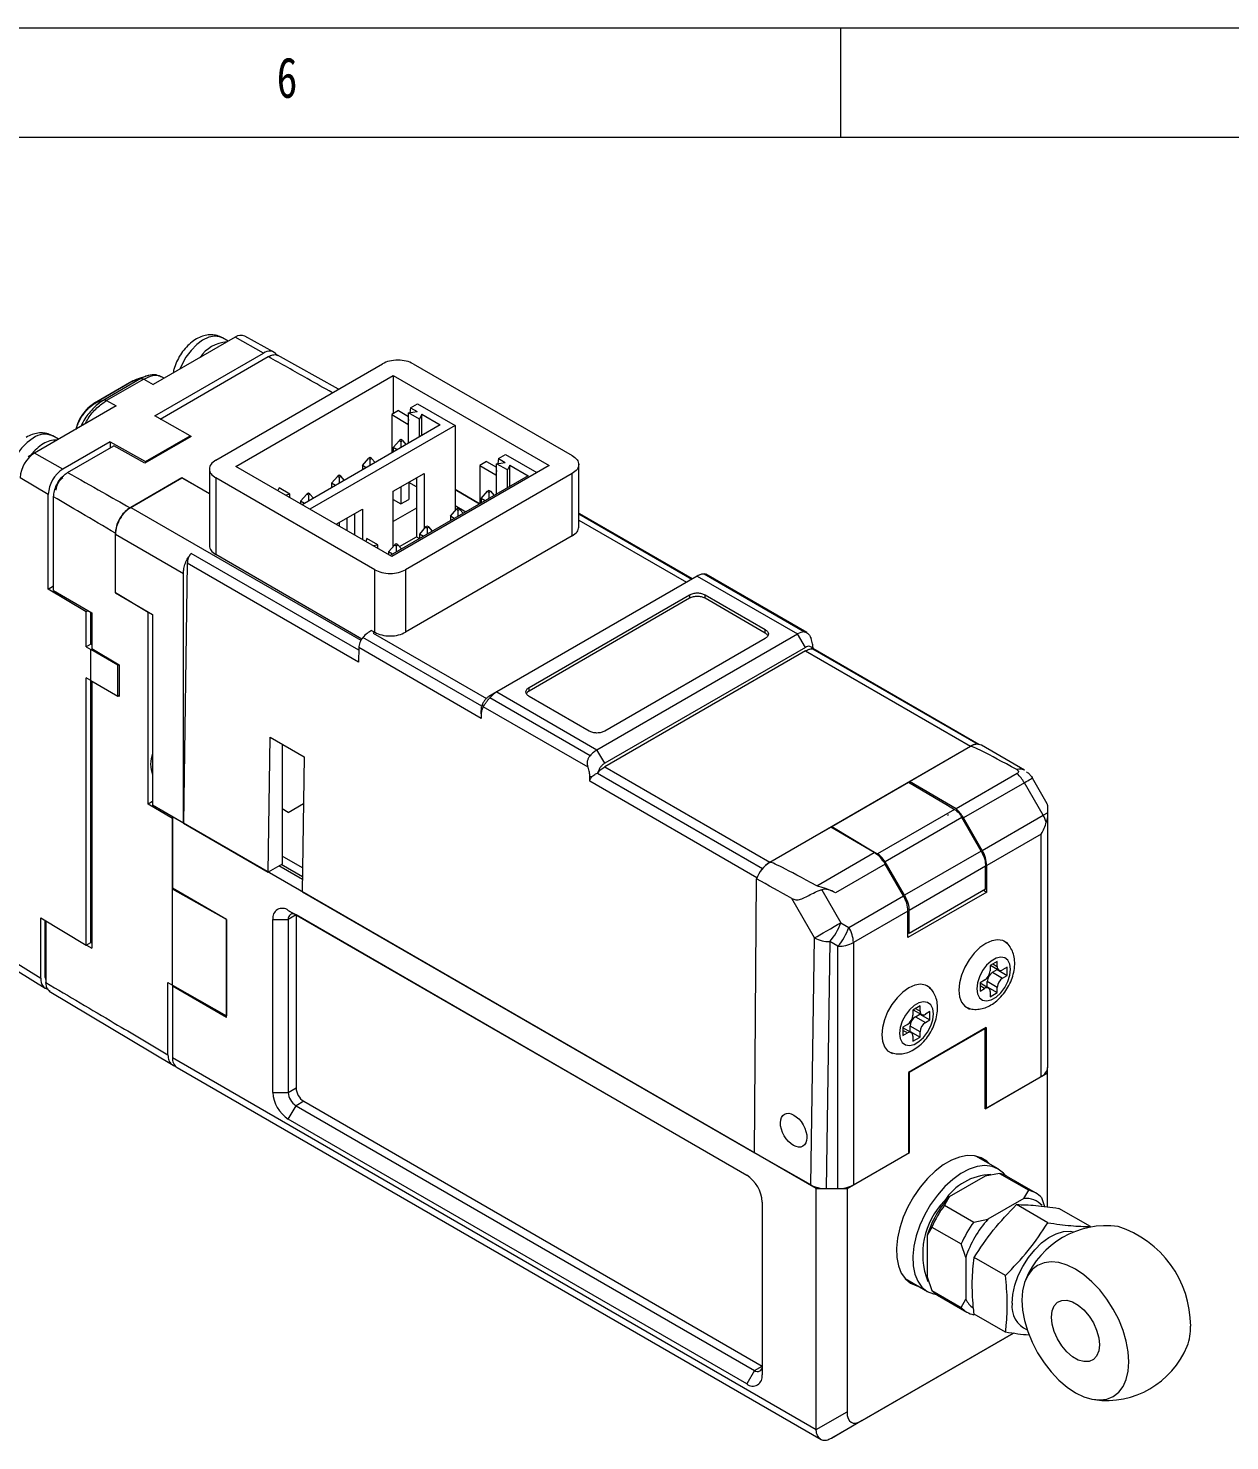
# Paper-space layout '시트2-ENG' of a CAD drawing. Header units: millimetres. Extents: x 5 to 415, y 5 to 292.
# Drawn here: x 272.8 to 327.8, y 227.3 to 292 of the extents above; entities that cross this region are included whole.
import ezdxf

# ---------------------------------------------------------------- set-up
doc = ezdxf.new("R2010")
doc.units = ezdxf.units.MM
doc.styles.add('SLDTEXTSTYLE3', font='TXT', dxfattribs={"width": 0.75})

psp = doc.layouts.new('시트2-ENG')

# ---------------------------------------------------------------- linework, layer by layer
at = {"color": 7, "linetype": 'Continuous', "lineweight": 18}
for p, q in [((415, 292), (5, 292)), ((310, 292), (310, 287)), ((410.25, 287), (10, 287)), ((282.257, 277.854), (278.513, 275.693)), ((281.943, 277.673), (281.683, 277.823)), ((283.565, 277.125), (282.257, 277.854)), ((284.035, 277.176), (282.711, 277.903)), ((278.58, 274.248), (283.565, 277.125)), ((278.83, 274.109), (283.778, 276.965)), ((286.992, 275.47), (284.196, 277.028)), ((281.373, 272.227), (289.01, 276.635)), ((290.424, 276.635), (297.708, 272.431)), ((277.53, 275.823), (275.821, 274.836)), ((277.596, 275.851), (275.893, 274.868)), ((277.947, 275.96), (276.244, 274.976)), ((278.073, 275.938), (276.369, 274.954)), ((277.726, 275.914), (277.522, 275.818)), ((277.947, 275.96), (277.596, 275.851)), ((278.159, 276.06), (277.815, 275.946)), ((278.073, 275.938), (278.513, 275.693)), ((278.295, 276.105), (278.199, 276.073)), ((279.007, 275.978), (278.883, 276.047)), ((282.293, 271.941), (289.505, 276.104)), ((289.505, 276.104), (296.647, 271.982)), ((289.505, 276.104), (289.505, 274.349)), ((275.893, 274.868), (276.244, 274.976)), ((276.369, 274.954), (276.809, 274.709)), ((276.809, 274.709), (273.065, 272.548)), ((280.207, 273.341), (278.58, 274.248)), ((289.753, 274.492), (289.434, 274.308)), ((289.434, 274.308), (290.177, 273.88)), ((289.434, 274.308), (289.434, 272.553)), ((289.753, 274.492), (290.211, 274.227)), ((290.211, 274.391), (290.601, 274.451)), ((290.709, 274.103), (290.211, 274.391)), ((290.211, 273.001), (290.211, 274.391)), ((290.302, 274.624), (290.264, 274.399)), ((290.302, 274.624), (290.62, 274.808)), ((290.302, 274.624), (290.601, 274.451)), ((290.62, 274.808), (292.334, 273.818)), ((290.813, 274.329), (290.709, 274.103)), ((290.813, 274.329), (291.662, 273.839)), ((290.813, 273.349), (290.813, 274.329)), ((274.997, 273.743), (274.964, 273.644)), ((274.988, 273.658), (275.001, 273.698)), ((291.662, 273.839), (285.333, 270.185)), ((292.334, 273.818), (285.687, 269.981)), ((290.211, 274.082), (290.177, 273.88)), ((290.709, 273.289), (290.709, 274.103)), ((292.334, 273.818), (292.334, 269.9)), ((274.165, 273.183), (273.904, 273.333)), ((276.53, 273.064), (274.373, 271.819)), ((276.53, 273.064), (278.156, 272.158)), ((276.53, 273.064), (276.53, 272.781)), ((280.242, 273.311), (278.121, 272.086)), ((278.156, 272.158), (280.207, 273.341)), ((280.207, 273.341), (280.207, 273.291)), ((280.207, 273.331), (280.242, 273.311)), ((289.505, 272.798), (289.788, 273.124)), ((289.859, 273.165), (289.788, 273.124)), ((289.788, 273.124), (289.859, 273.084)), ((289.929, 273.124), (289.859, 273.165)), ((289.859, 273.084), (289.929, 273.124)), ((289.859, 273.084), (289.859, 272.798)), ((289.929, 273.124), (290.094, 272.934)), ((273.065, 272.548), (272.782, 272.378)), ((274.373, 271.819), (273.065, 272.548)), ((274.585, 271.658), (276.706, 272.883)), ((278.121, 272.086), (276.706, 272.883)), ((288.091, 271.981), (288.374, 272.308)), ((288.444, 272.349), (288.374, 272.308)), ((288.374, 272.308), (288.444, 272.267)), ((288.515, 272.308), (288.444, 272.349)), ((288.444, 272.267), (288.515, 272.308)), ((288.515, 272.308), (288.68, 272.118)), ((289.682, 272.696), (289.505, 272.798)), ((289.505, 272.798), (289.505, 272.594)), ((294.332, 272.297), (294.294, 272.072)), ((294.332, 272.297), (294.65, 272.481)), ((294.332, 272.297), (294.632, 272.124)), ((294.65, 272.481), (296.081, 271.655)), ((278.156, 272.158), (278.156, 272.107)), ((281.08, 271.819), (281.08, 268.307)), ((289.434, 267.818), (282.293, 271.941)), ((288.268, 271.879), (288.091, 271.981)), ((288.091, 271.981), (288.091, 271.777)), ((288.444, 271.982), (288.444, 272.267)), ((296.647, 271.982), (289.434, 267.818)), ((293.783, 272.165), (293.465, 271.981)), ((293.465, 271.981), (294.207, 271.553)), ((293.465, 271.981), (293.465, 270.226)), ((293.783, 272.165), (294.241, 271.901)), ((294.241, 271.755), (294.207, 271.553)), ((294.241, 272.064), (294.632, 272.124)), ((294.739, 271.777), (294.241, 272.064)), ((294.241, 270.674), (294.241, 272.064)), ((294.844, 272.002), (294.739, 271.777)), ((294.739, 270.962), (294.739, 271.777)), ((294.844, 272.002), (295.692, 271.512)), ((294.844, 271.022), (294.844, 272.002)), ((298, 269.14), (298, 272.022)), ((273.7, 270.654), (272.415, 271.422)), ((277.449, 270.045), (279.818, 271.413)), ((279.818, 271.41), (277.484, 270.063)), ((279.818, 271.413), (281.08, 270.702)), ((279.818, 271.41), (279.818, 271.413)), ((281.08, 270.681), (279.818, 271.41)), ((288.657, 267.206), (281.373, 271.41)), ((281.373, 271.41), (281.373, 267.899)), ((286.959, 271.492), (286.677, 271.165)), ((286.853, 271.063), (286.677, 271.165)), ((286.677, 271.165), (286.677, 270.961)), ((287.03, 271.532), (286.959, 271.492)), ((286.959, 271.492), (287.03, 271.451)), ((287.101, 271.492), (287.03, 271.532)), ((287.03, 271.451), (287.101, 271.492)), ((287.03, 271.451), (287.03, 271.165)), ((287.266, 271.301), (287.101, 271.492)), ((295.692, 271.512), (289.364, 267.859)), ((289.505, 270.798), (290.919, 271.614)), ((289.859, 271.002), (289.859, 270.226)), ((297.708, 271.614), (290.071, 267.206)), ((290.212, 271.206), (290.212, 270.43)), ((290.566, 271.001), (290.212, 271.205)), ((290.566, 271.41), (290.566, 270.022)), ((290.919, 271.614), (290.919, 269.083)), ((297.708, 268.756), (297.708, 271.614)), ((273.7, 266.324), (273.7, 270.654)), ((273.945, 266.262), (273.945, 270.55)), ((284.271, 270.962), (284.211, 270.833)), ((284.769, 270.674), (284.271, 270.962)), ((284.546, 270.64), (284.769, 270.674)), ((284.769, 270.511), (284.769, 270.674)), ((285.262, 270.349), (285.545, 270.675)), ((285.439, 270.247), (285.262, 270.349)), ((285.262, 270.349), (285.262, 270.226)), ((285.616, 270.716), (285.545, 270.675)), ((285.545, 270.675), (285.616, 270.634)), ((285.687, 270.675), (285.616, 270.716)), ((285.616, 270.634), (285.687, 270.675)), ((285.616, 270.634), (285.616, 270.349)), ((285.687, 270.675), (285.852, 270.485)), ((289.505, 268.267), (289.505, 270.798)), ((289.505, 270.43), (289.859, 270.226)), ((289.859, 270.226), (290.212, 270.43)), ((293.464, 270.226), (292.334, 270.879)), ((292.334, 270.879), (293.464, 270.226)), ((293.536, 270.471), (293.818, 270.798)), ((293.712, 270.369), (293.536, 270.471)), ((293.536, 270.471), (293.536, 270.267)), ((293.889, 270.838), (293.818, 270.798)), ((293.818, 270.798), (293.889, 270.757)), ((293.96, 270.798), (293.889, 270.838)), ((293.889, 270.757), (293.96, 270.798)), ((293.889, 270.757), (293.889, 270.471)), ((293.96, 270.798), (294.125, 270.607)), ((286.889, 269.287), (288.091, 269.981)), ((287.737, 269.777), (287.737, 268.798)), ((288.091, 269.981), (288.091, 268.594)), ((290.566, 270.022), (289.505, 269.409)), ((290.566, 270.022), (290.566, 268.715)), ((292.121, 269.655), (292.404, 269.981)), ((292.334, 270.144), (292.828, 269.859)), ((292.475, 270.022), (292.404, 269.981)), ((292.404, 269.981), (292.475, 269.94)), ((292.546, 269.981), (292.475, 270.022)), ((292.475, 269.94), (292.546, 269.981)), ((292.475, 269.655), (292.475, 269.94)), ((292.546, 269.981), (292.711, 269.791)), ((303.211, 266.79), (298.052, 269.768)), ((287.03, 269.369), (287.03, 269.206)), ((287.384, 269.573), (287.384, 269.002)), ((290.99, 269.165), (290.707, 268.838)), ((291.061, 269.206), (290.99, 269.165)), ((290.99, 269.165), (291.061, 269.124)), ((291.131, 269.165), (291.061, 269.206)), ((291.061, 269.124), (291.131, 269.165)), ((291.061, 269.124), (291.061, 268.838)), ((291.296, 268.974), (291.131, 269.165)), ((292.298, 269.553), (292.121, 269.655)), ((292.121, 269.655), (292.121, 269.451)), ((276.774, 266.143), (276.774, 268.877)), ((276.777, 268.838), (279.888, 267.042)), ((276.777, 266.143), (276.777, 268.838)), ((288.302, 268.635), (288.242, 268.506)), ((288.799, 268.348), (288.302, 268.635)), ((289.646, 268.389), (289.576, 268.348)), ((289.717, 268.348), (289.646, 268.389)), ((289.788, 268.266), (290.566, 268.715)), ((297.708, 268.756), (290.071, 264.348)), ((290.566, 268.715), (290.707, 268.634)), ((290.884, 268.736), (290.707, 268.838)), ((290.707, 268.838), (290.707, 268.634)), ((288.066, 264.036), (281.373, 267.899)), ((288.576, 268.313), (288.799, 268.348)), ((288.799, 268.184), (288.799, 268.348)), ((289.293, 268.022), (289.576, 268.348)), ((289.47, 267.92), (289.293, 268.022)), ((289.293, 268.022), (289.293, 267.9)), ((289.576, 268.348), (289.646, 268.308)), ((289.646, 268.308), (289.717, 268.348)), ((289.646, 268.308), (289.646, 268.022)), ((289.717, 268.348), (289.882, 268.158)), ((280.067, 267.506), (279.888, 255.61)), ((287.916, 262.975), (280.067, 267.506)), ((288.657, 264.346), (288.657, 267.206)), ((290.071, 267.206), (290.071, 264.348)), ((273.7, 266.324), (273.945, 266.466)), ((279.888, 255.61), (279.888, 267.042)), ((303.435, 266.92), (294.243, 261.613)), ((303.435, 266.92), (308.031, 264.266)), ((303.748, 267.016), (308.345, 264.363)), ((308.448, 264.333), (303.832, 266.998)), ((275.437, 265.286), (273.7, 266.324)), ((273.945, 266.262), (275.692, 265.229)), ((276.774, 266.143), (276.777, 266.145)), ((278.276, 265.255), (276.774, 266.143)), ((276.777, 266.143), (278.474, 265.163)), ((295.728, 261.817), (303.082, 266.062)), ((303.082, 265.899), (295.728, 261.654)), ((303.082, 266.062), (303.082, 265.899)), ((303.789, 266.062), (306.546, 264.47)), ((303.789, 265.899), (303.789, 266.062)), ((306.546, 264.307), (303.789, 265.899)), ((275.517, 265.332), (275.437, 265.286)), ((275.437, 263.678), (275.437, 265.286)), ((275.646, 263.798), (275.646, 265.256)), ((275.692, 265.229), (275.692, 263.596)), ((278.296, 265.267), (278.276, 265.255)), ((278.276, 256.475), (278.276, 265.255)), ((278.474, 265.163), (278.474, 256.426)), ((293.56, 260.961), (288.114, 264.103)), ((288.515, 264.425), (288.657, 264.346)), ((288.657, 264.348), (288.586, 264.307)), ((298.839, 258.96), (308.031, 264.266)), ((306.546, 264.062), (299.192, 259.817)), ((306.546, 264.307), (306.546, 264.47)), ((308.385, 263.654), (308.031, 264.266)), ((275.646, 263.798), (275.437, 263.678)), ((275.437, 263.678), (275.646, 263.553)), ((275.692, 263.771), (275.646, 263.798)), ((275.646, 262.132), (275.646, 263.553)), ((276.883, 262.839), (275.646, 263.553)), ((275.692, 263.596), (276.949, 262.852)), ((287.926, 263.64), (287.916, 262.975)), ((293.536, 260.402), (287.926, 263.64)), ((308.385, 263.654), (299.192, 258.347)), ((308.385, 263.491), (299.192, 258.184)), ((308.385, 263.491), (315.951, 259.123)), ((308.713, 263.587), (308.731, 263.595)), ((308.714, 263.587), (316.282, 259.219)), ((316.335, 259.213), (308.734, 263.602)), ((308.738, 263.582), (308.738, 263.637)), ((276.883, 262.839), (276.928, 262.864)), ((276.883, 261.418), (276.883, 262.839)), ((276.949, 262.852), (276.949, 261.398)), ((275.646, 262.132), (275.437, 262.256)), ((275.437, 250.019), (275.437, 262.256)), ((275.646, 262.132), (276.883, 261.418)), ((275.646, 250.139), (275.646, 262.132)), ((275.692, 262.105), (275.692, 249.88)), ((276.883, 261.418), (276.949, 261.455)), ((276.949, 261.398), (276.9, 261.427)), ((294.243, 261.613), (293.889, 261.409)), ((298.526, 258.694), (293.929, 261.347)), ((294.243, 261.613), (298.839, 258.96)), ((295.728, 261.654), (295.728, 261.817)), ((298.485, 259.817), (295.728, 261.409)), ((293.536, 260.609), (293.536, 260.664)), ((298.432, 258.162), (293.629, 260.935)), ((293.536, 260.609), (293.536, 260.402)), ((283.778, 253.365), (283.87, 259.542)), ((283.87, 259.542), (285.426, 258.644)), ((278.452, 258.721), (278.474, 258.641)), ((284.414, 259.229), (284.414, 253.732)), ((299.192, 258.347), (298.839, 258.96)), ((306.758, 253.816), (315.951, 259.123)), ((313.158, 257.51), (315.951, 259.123)), ((318.421, 258.035), (316.451, 259.172)), ((285.426, 258.644), (285.333, 252.467)), ((299.192, 258.184), (306.758, 253.816)), ((298.508, 257.531), (298.514, 257.735)), ((298.514, 257.735), (298.61, 257.735)), ((298.862, 257.9), (306.428, 253.53)), ((309.602, 255.458), (313.107, 257.481)), ((313.107, 257.481), (314.901, 256.427)), ((313.158, 257.51), (313.158, 257.451)), ((315.289, 256.259), (313.158, 257.51)), ((318.082, 257.871), (315.289, 256.259)), ((318.421, 257.458), (315.628, 255.845)), ((318.421, 258.026), (318.416, 258.029)), ((319.279, 255.971), (318.421, 257.458)), ((319.464, 256.494), (318.786, 257.669)), ((278.474, 256.59), (278.276, 256.475)), ((279.393, 255.814), (278.276, 256.475)), ((279.888, 255.61), (278.474, 256.426)), ((284.697, 256.098), (284.414, 256.261)), ((284.697, 256.098), (285.394, 256.5)), ((315.223, 256.232), (311.693, 254.194)), ((314.901, 256.427), (315.223, 256.232)), ((319.486, 256.428), (319.486, 256.09)), ((279.395, 255.895), (279.393, 255.894)), ((308.88, 238.872), (279.393, 255.894)), ((279.393, 255.894), (279.393, 252.628)), ((279.393, 252.589), (279.393, 255.814)), ((279.888, 255.61), (283.778, 253.365)), ((309.602, 255.458), (311.365, 254.386)), ((309.602, 255.399), (309.602, 255.458)), ((315.561, 255.866), (312.037, 253.831)), ((314.901, 255.973), (314.936, 255.994)), ((316.437, 254.33), (315.561, 255.866)), ((316.486, 254.358), (315.628, 255.845)), ((316.486, 254.358), (319.279, 255.971)), ((319.486, 256.09), (319.486, 256.038)), ((319.486, 256.038), (319.486, 244.419)), ((306.758, 253.816), (309.552, 255.428)), ((311.545, 254.258), (309.552, 255.428)), ((319.194, 255.105), (316.693, 253.661)), ((319.194, 244.011), (319.194, 255.105)), ((308.908, 252.735), (311.545, 254.258)), ((311.365, 254.386), (311.693, 254.194)), ((316.437, 254.33), (312.929, 252.305)), ((284.414, 253.732), (283.778, 253.365)), ((285.342, 253.03), (284.269, 253.649)), ((285.343, 253.151), (284.375, 253.71)), ((285.349, 253.556), (284.414, 254.096)), ((306.363, 253.44), (306.428, 253.53)), ((312.039, 253.733), (309.762, 252.419)), ((312.929, 252.305), (312.037, 253.831)), ((312.88, 252.276), (312.039, 253.733)), ((316.643, 253.632), (313.138, 251.609)), ((316.643, 252.582), (316.643, 253.632)), ((316.693, 252.448), (316.693, 253.661)), ((306.051, 240.507), (306.146, 253.053)), ((281.868, 251.199), (279.393, 252.628)), ((279.427, 252.608), (279.393, 252.589)), ((279.393, 248.18), (279.393, 252.589)), ((281.863, 251.198), (279.393, 252.589)), ((285.333, 252.467), (306.051, 240.507)), ((309.138, 252.558), (310.011, 251.046)), ((310.38, 250.833), (312.88, 252.276)), ((316.693, 252.448), (313.087, 250.366)), ((316.643, 252.582), (313.138, 250.559)), ((316.552, 252.53), (316.693, 252.448)), ((284.697, 251.608), (305.698, 239.484)), ((284.697, 251.608), (285.05, 251.403)), ((308.81, 250.353), (307.766, 252.162)), ((313.087, 251.579), (310.587, 250.136)), ((313.087, 250.366), (313.087, 251.579)), ((313.138, 250.559), (313.138, 251.609)), ((273.353, 251.264), (275.437, 250.019)), ((273.353, 248.507), (273.353, 251.264)), ((273.561, 248.623), (273.561, 251.14)), ((273.596, 251.119), (273.608, 251.112)), ((273.596, 251.119), (273.596, 248.302)), ((273.596, 251.119), (273.596, 251.119)), ((281.867, 251.2), (281.863, 251.198)), ((281.863, 251.198), (281.863, 246.788)), ((281.868, 246.708), (281.868, 251.199)), ((283.99, 243.279), (283.99, 251.199)), ((283.99, 251.199), (284.697, 251.199)), ((285.05, 251.403), (284.697, 251.199)), ((284.697, 251.199), (284.697, 243.279)), ((305.707, 239.479), (285.05, 251.403)), ((285.05, 251.403), (285.05, 243.483)), ((310.011, 251.046), (310.38, 250.833)), ((308.638, 239.039), (308.81, 250.353)), ((313.138, 250.559), (313.087, 250.588)), ((275.437, 250.019), (275.646, 250.139)), ((275.447, 250.024), (275.692, 249.88)), ((275.692, 250.112), (275.646, 250.139)), ((309.511, 250.18), (309.339, 238.874)), ((309.88, 249.967), (309.511, 250.18)), ((309.88, 238.874), (309.88, 249.967)), ((310.587, 250.136), (310.587, 239.043)), ((272.102, 249.28), (273.353, 248.507)), ((317.177, 249.277), (316.847, 249.087)), ((316.847, 249.087), (316.847, 248.849)), ((316.868, 249.099), (317.249, 248.879)), ((317.177, 249.039), (317.177, 249.277)), ((317.63, 249.015), (317.424, 248.896)), ((317.63, 248.634), (317.63, 249.015)), ((272.298, 248.829), (273.552, 248.054)), ((316.599, 248.42), (316.393, 248.301)), ((316.717, 248.114), (316.717, 248.352)), ((317.177, 248.086), (316.717, 248.352)), ((316.964, 248.78), (317.171, 248.9)), ((316.964, 248.78), (317.424, 248.515)), ((317.171, 248.9), (317.171, 248.924)), ((317.171, 248.9), (317.63, 248.634)), ((317.424, 248.515), (317.63, 248.634)), ((273.74, 247.916), (279.418, 244.524)), ((279.184, 248.303), (279.393, 248.18)), ((279.184, 244.996), (279.184, 248.303)), ((279.393, 248.18), (281.863, 246.788)), ((279.393, 248.18), (279.393, 248.137)), ((279.431, 248.158), (279.393, 248.137)), ((281.868, 246.708), (279.393, 248.137)), ((279.393, 248.137), (279.393, 244.871)), ((316.393, 248.301), (316.393, 247.92)), ((316.774, 248.056), (316.393, 248.276)), ((316.393, 247.92), (316.599, 248.039)), ((316.696, 248.101), (316.717, 248.114)), ((316.717, 248.114), (317.177, 247.848)), ((316.847, 247.896), (316.847, 247.658)), ((316.847, 247.658), (317.177, 247.848)), ((317.177, 247.848), (317.177, 248.086)), ((313.641, 247.236), (313.311, 247.046)), ((313.332, 247.058), (313.713, 246.838)), ((313.641, 246.998), (313.641, 247.236)), ((281.868, 246.792), (281.863, 246.788)), ((313.311, 247.046), (313.311, 246.808)), ((313.429, 246.739), (313.635, 246.858)), ((313.429, 246.739), (313.888, 246.474)), ((313.635, 246.858), (313.635, 246.883)), ((313.635, 246.858), (314.095, 246.593)), ((314.095, 246.974), (313.888, 246.855)), ((313.888, 246.474), (314.095, 246.593)), ((314.095, 246.593), (314.095, 246.974)), ((313.064, 246.379), (312.857, 246.26)), ((312.857, 246.26), (312.857, 245.879)), ((313.239, 246.015), (312.857, 246.235)), ((312.857, 245.879), (313.064, 245.998)), ((316.676, 246.253), (313.105, 244.191)), ((313.158, 244.2), (316.623, 246.2)), ((313.16, 246.06), (313.181, 246.073)), ((313.181, 246.073), (313.181, 246.311)), ((313.641, 246.045), (313.181, 246.311)), ((313.181, 246.073), (313.641, 245.807)), ((313.311, 245.855), (313.311, 245.617)), ((313.311, 245.617), (313.641, 245.807)), ((313.641, 245.807), (313.641, 246.045)), ((316.623, 246.2), (316.603, 246.211)), ((316.623, 242.525), (316.623, 246.2)), ((316.676, 246.253), (316.676, 242.558)), ((279.393, 244.871), (308.88, 227.849)), ((279.601, 244.413), (309.105, 227.38)), ((313.105, 244.191), (313.105, 240.496)), ((313.139, 244.211), (313.158, 244.2)), ((313.158, 240.525), (313.158, 244.2)), ((316.623, 242.525), (319.486, 244.179)), ((316.676, 242.558), (319.194, 244.011)), ((319.486, 244.179), (319.486, 244.419)), ((319.486, 238.032), (319.486, 244.179)), ((283.99, 243.279), (284.697, 243.279)), ((284.697, 243.279), (285.05, 243.483)), ((284.697, 242.054), (285.05, 242.666)), ((285.404, 242.871), (285.05, 242.666)), ((285.05, 242.666), (306.051, 230.543)), ((285.404, 242.871), (306.405, 230.747)), ((316.623, 242.588), (316.676, 242.558)), ((305.698, 229.93), (284.697, 242.054)), ((308.638, 239.039), (306.051, 240.507)), ((310.294, 238.872), (313.158, 240.525)), ((310.587, 239.043), (313.105, 240.496)), ((313.158, 240.525), (313.105, 240.556)), ((317.217, 239.775), (316.197, 240.364)), ((316.629, 239.443), (314.98, 238.491)), ((317.275, 239.57), (316.629, 239.443)), ((317.275, 239.57), (318.618, 238.795)), ((318.936, 238.674), (317.593, 239.449)), ((308.88, 227.849), (308.88, 238.872)), ((308.88, 238.872), (310.294, 238.872)), ((309.339, 238.874), (309.88, 238.874)), ((310.294, 238.872), (310.294, 228.657)), ((318.398, 238.423), (318.618, 238.795)), ((306.405, 238.259), (306.405, 230.339)), ((314.98, 238.491), (314.76, 238.119)), ((314.76, 238.119), (316.103, 237.343)), ((318.398, 238.423), (316.748, 237.47)), ((319.5, 237.309), (318.059, 238.141)), ((319.199, 238.459), (319.339, 238.051)), ((316.103, 237.343), (316.748, 237.47)), ((321.444, 237.135), (320.003, 237.967)), ((314.179, 237.112), (313.967, 236.736)), ((313.967, 236.736), (313.967, 234.829)), ((314.179, 237.112), (315.522, 236.337)), ((315.734, 235.715), (315.522, 236.337)), ((315.734, 235.715), (315.734, 233.809)), ((317.555, 234.89), (316.114, 235.722)), ((313.967, 234.829), (314.179, 234.208)), ((312.957, 234.752), (313.977, 234.163)), ((314.179, 234.208), (315.522, 233.433)), ((314.442, 233.994), (315.786, 233.218)), ((315.522, 233.433), (315.734, 233.809)), ((316.153, 233.107), (316.103, 233.097)), ((317.555, 232.297), (316.114, 233.129)), ((317.92, 232.251), (309.587, 227.44)), ((310.994, 228.253), (317.92, 232.251)), ((306.051, 230.543), (305.698, 229.93)), ((306.051, 230.543), (306.405, 230.747)), ((308.88, 227.84), (310.294, 228.657)), ((310.994, 228.253), (309.58, 227.436)), ((309.58, 227.436), (309.587, 227.44))]:
    psp.add_line(p, q, dxfattribs=at)
at = {"color": 8, "linetype": 'Continuous', "lineweight": 18}
for p, q in [((277.596, 275.851), (277.728, 275.91)), ((275.837, 274.831), (275.893, 274.868)), ((277.484, 270.063), (288.027, 263.976)), ((298, 269.772), (303.188, 266.777)), ((298, 269.485), (302.94, 266.634)), ((287.924, 263.524), (280.245, 267.956)), ((288.586, 264.307), (293.77, 261.314)), ((306.168, 253.109), (298.508, 257.531)), ((311.365, 254.363), (311.365, 254.386)), ((316.97, 249.158), (317.177, 249.039)), ((273.596, 248.603), (273.561, 248.623)), ((316.599, 248.039), (316.393, 248.158)), ((313.435, 247.117), (313.641, 246.998)), ((313.064, 245.998), (312.857, 246.117))]:
    psp.add_line(p, q, dxfattribs=at)
at = {"color": 8, "linetype": 'Continuous', "lineweight": 18, "flags": 128}
for points in [[(281.683, 277.823), (281.552, 277.879), (281.313, 277.904), (281.049, 277.849), (280.773, 277.716), (280.499, 277.513), (280.24, 277.249), (280.009, 276.939), (279.819, 276.596), (279.734, 276.397)], [(273.011, 273.235), (272.736, 273.036), (272.476, 272.776), (272.243, 272.467), (272.05, 272.126), (271.907, 271.769), (271.819, 271.415), (271.792, 271.081), (271.827, 270.784), (271.923, 270.539), (272.074, 270.358), (272.155, 270.302)]]:
    psp.add_lwpolyline(points, dxfattribs=at)
at = {"color": 7, "linetype": 'Continuous', "lineweight": 18, "flags": 128}
for points in [[(318.421, 257.458), (318.505, 257.506), (318.58, 257.55), (318.644, 257.587), (318.698, 257.618), (318.739, 257.642), (318.768, 257.658), (318.784, 257.667), (318.786, 257.669)], [(319.279, 255.971), (319.309, 255.988), (319.337, 256.004), (319.365, 256.02), (319.392, 256.036), (319.417, 256.05), (319.441, 256.064), (319.465, 256.078), (319.486, 256.09)], [(308.81, 250.353), (308.922, 250.417), (309.056, 250.494), (309.207, 250.582), (309.37, 250.676), (309.538, 250.773), (309.705, 250.869), (309.865, 250.961), (310.011, 251.046)], [(316.658, 250.101), (316.383, 249.906), (316.121, 249.649), (315.886, 249.343), (315.691, 249.004), (315.543, 248.648), (315.452, 248.293), (315.421, 247.957), (315.452, 247.657), (315.543, 247.408), (315.691, 247.222), (315.886, 247.109), (315.918, 247.099)], [(317.774, 249.934), (317.773, 249.935), (317.625, 250.121), (317.43, 250.234), (317.195, 250.269), (316.933, 250.224), (316.658, 250.101)], [(316.234, 248.018), (316.265, 247.784), (316.357, 247.604), (316.502, 247.495), (316.688, 247.464), (316.901, 247.515), (317.122, 247.642), (317.335, 247.837), (317.521, 248.083), (317.666, 248.36), (317.758, 248.645), (317.789, 248.917), (317.758, 249.151), (317.666, 249.331), (317.521, 249.44), (317.335, 249.471), (317.122, 249.42), (316.901, 249.293), (316.688, 249.098), (316.502, 248.852), (316.357, 248.575), (316.265, 248.29), (316.234, 248.018)], [(313.122, 248.06), (312.847, 247.865), (312.586, 247.608), (312.351, 247.302), (312.155, 246.963), (312.008, 246.607), (311.916, 246.252), (311.885, 245.916), (311.916, 245.616), (312.008, 245.367), (312.155, 245.181), (312.351, 245.068), (312.383, 245.058)], [(314.238, 247.893), (314.237, 247.894), (314.09, 248.08), (313.894, 248.193), (313.659, 248.228), (313.398, 248.183), (313.122, 248.06)], [(312.698, 245.977), (312.73, 245.743), (312.822, 245.563), (312.967, 245.454), (313.153, 245.423), (313.365, 245.474), (313.587, 245.601), (313.799, 245.796), (313.985, 246.042), (314.13, 246.319), (314.222, 246.604), (314.254, 246.876), (314.222, 247.11), (314.13, 247.29), (313.985, 247.399), (313.799, 247.43), (313.587, 247.379), (313.365, 247.252), (313.153, 247.057), (312.967, 246.811), (312.822, 246.534), (312.73, 246.249), (312.698, 245.977)], [(316.823, 240.002), (316.698, 240.125), (316.438, 240.287), (316.137, 240.375), (315.805, 240.384), (315.449, 240.316), (315.078, 240.171), (314.702, 239.955), (314.332, 239.671), (313.976, 239.328), (313.643, 238.935), (313.343, 238.501), (313.083, 238.038), (312.869, 237.558), (312.708, 237.073), (312.604, 236.596), (312.559, 236.14), (312.574, 235.715), (312.649, 235.334), (312.782, 235.005), (312.97, 234.738), (313.207, 234.539), (313.488, 234.414), (313.584, 234.39)], [(317.559, 239.468), (317.469, 239.575), (317.226, 239.77), (316.939, 239.888), (316.615, 239.927), (316.263, 239.885), (315.893, 239.763), (315.515, 239.566), (315.14, 239.297), (314.776, 238.965), (314.436, 238.578)], [(314.436, 238.578), (314.126, 238.148), (313.857, 237.686), (313.636, 237.203), (313.468, 236.715), (313.358, 236.233), (313.309, 235.772), (313.322, 235.343), (313.398, 234.959), (313.534, 234.629), (313.725, 234.363), (313.968, 234.168), (314.256, 234.05), (314.395, 234.023)], [(317.86, 233.622), (317.892, 234.026), (317.987, 234.453), (318.141, 234.887), (318.348, 235.312), (318.602, 235.713), (318.893, 236.075), (319.211, 236.385), (319.544, 236.633), (319.879, 236.808), (320.206, 236.905), (320.512, 236.92), (320.69, 236.887)], [(318.31, 233.77), (318.34, 233.31), (318.43, 232.827), (318.577, 232.332), (318.778, 231.838), (319.027, 231.356), (319.319, 230.899), (319.647, 230.478), (320.002, 230.103), (320.376, 229.784), (320.759, 229.528), (321.142, 229.341), (321.516, 229.229), (321.871, 229.194), (322.199, 229.237), (322.491, 229.356), (322.741, 229.55), (322.942, 229.812), (323.089, 230.137), (323.179, 230.517), (323.209, 230.942), (323.179, 231.402), (323.089, 231.885), (322.942, 232.38), (322.741, 232.875), (322.491, 233.356), (322.199, 233.813), (321.871, 234.235), (321.516, 234.609), (321.142, 234.929), (320.759, 235.185), (320.376, 235.371), (320.002, 235.483), (319.647, 235.519), (319.319, 235.476), (319.027, 235.356), (318.778, 235.163), (318.577, 234.9), (318.43, 234.575), (318.34, 234.195), (318.31, 233.77)], [(319.663, 232.989), (319.695, 233.273), (319.789, 233.505), (319.939, 233.669), (320.137, 233.757), (320.371, 233.764), (320.627, 233.689), (320.891, 233.536), (321.148, 233.315), (321.382, 233.038), (321.58, 232.722), (321.73, 232.384), (321.823, 232.045), (321.855, 231.724), (321.823, 231.439), (321.73, 231.208), (321.58, 231.043), (321.382, 230.955), (321.148, 230.949), (320.891, 231.024), (320.627, 231.176), (320.371, 231.397), (320.137, 231.674), (319.939, 231.991), (319.789, 232.328), (319.695, 232.668), (319.663, 232.989)]]:
    psp.add_lwpolyline(points, dxfattribs=at)
at = {"color": 7, "linetype": 'Continuous', "lineweight": 18}
for centre, radius, start, end in [((281.994, 276.024), 1.617, 93.97714, 146.01749), ((282.527, 277.476), 0.465, 66.72797, 125.52681), ((283.829, 276.807), 0.413, 35.3405, 129.60422), ((274.706, 270.99), 2.335, 121.97308, 140.31971), ((274.056, 272.097), 1.051, 87.39343, 123.86296), ((273.826, 271.358), 1.412, 122.60548, 177.39452), ((275.161, 270.587), 1.462, 122.60548, 177.39452), ((274.751, 270.824), 0.701, 122.60548, 177.39452), ((297.966, 269.619), 0.172, 60.1516, 78.60725), ((308.372, 263.716), 0.648, 92.43101, 121.75315), ((294.89, 260.531), 1.261, 120.89883, 139.63614), ((279.889, 258.305), 1.5, 160.54426, 199.45574), ((316.286, 258.586), 0.633, 90.40697, 121.99736), ((316.244, 258.711), 0.505, 65.83874, 125.47172), ((316.278, 259.041), 0.178, 60.30174, 88.90535), ((317.047, 256.677), 1.58, 29.61034, 49.08832), ((314.254, 255.065), 1.58, 29.61034, 49.08832), ((317.837, 255.135), 1.667, 17.95922, 30.10204), ((310.771, 253.034), 1.448, 28.89519, 57.68618), ((315.251, 253.612), 1.443, 1.9565, 31.14373), ((307.586, 252.524), 1.535, 122.63982, 159.80295), ((311.645, 251.53), 1.443, 1.9565, 31.14373), ((284.421, 251.269), 0.437, 50.79671, 189.21404), ((284.912, 251.234), 0.218, 50.79671, 189.21404), ((307.382, 251.986), 2.792, 319.68312, 340.31688), ((309.499, 251.638), 1.458, 241.83173, 270.48739), ((307.751, 251.773), 2.792, 319.68312, 340.31688), ((309.145, 250.087), 1.443, 1.9565, 31.14373), ((309.909, 251.41), 1.443, 268.8559, 298.04024), ((317.327, 249.015), 0.153, 170.78596, 309.20329), ((316.309, 248.873), 0.538, 302.60548, 357.39452), ((317.254, 248.327), 0.538, 122.60548, 177.39452), ((317.714, 248.062), 0.538, 122.60548, 177.39452), ((316.696, 247.92), 0.153, 350.78596, 129.20329), ((312.774, 246.832), 0.538, 302.60548, 357.39452), ((313.719, 246.286), 0.538, 122.60548, 177.39452), ((313.792, 246.974), 0.153, 170.78596, 309.20329), ((314.178, 246.021), 0.538, 122.60548, 177.39452), ((313.16, 245.879), 0.153, 350.78596, 129.20329), ((279.883, 244.817), 0.493, 173.70115, 234.98667), ((318.986, 244.469), 0.503, 294.37466, 354.3052), ((285.525, 243.349), 1.537, 182.60548, 237.39452), ((285.464, 243.314), 0.768, 182.60548, 237.39452), ((285.818, 243.518), 0.768, 182.60548, 237.39452), ((304.87, 238.189), 1.537, 2.60548, 57.39452), ((316.997, 236.851), 2.673, 92.36265, 146.99739), ((317.054, 238.511), 1.082, 60.1234, 78.17826), ((309.909, 240.316), 1.443, 268.8559, 298.04024), ((318.4, 237.746), 1.071, 41.74096, 78.24829), ((317.201, 235.886), 3.441, 135.29641, 201.66731), ((318.546, 235.262), 4.811, 137.844, 162.156), ((319.136, 234.921), 5.419, 143.84551, 156.15449), ((318.487, 237.41), 1.017, 42.83271, 95.02208), ((320.314, 234.241), 4.811, 137.84358, 162.15642), ((320.479, 234.146), 5.419, 143.84551, 156.15449), ((322.173, 233.173), 4, 82.23487, 157.75976), ((321.23, 232.563), 4.808, 0.13921, 72.01705), ((314.983, 234.926), 1.078, 221.77377, 239.91946), ((316.704, 234.274), 1.075, 205.63275, 234.39454), ((319.027, 233.477), 1.176, 172.93913, 246.22267), ((316.321, 234.146), 1.071, 221.74096, 258.24829), ((323.679, 232.518), 2.359, 338.64291, 1.39191), ((322.173, 233.173), 4, 262.23487, 337.75976), ((305.974, 230.269), 0.437, 230.79671, 9.21404), ((306.189, 230.712), 0.218, 230.79671, 9.21404)]:
    psp.add_arc(centre, radius, start, end, dxfattribs=at)
at = {"color": 8, "linetype": 'Continuous', "lineweight": 18}
for centre, radius, start, end in [((273.539, 272.54), 0.873, 65.25174, 127.22881), ((318.226, 257.658), 0.424, 62.67513, 110.70038)]:
    psp.add_arc(centre, radius, start, end, dxfattribs=at)
at = {"color": 7, "linetype": 'Continuous', "lineweight": 18}
for centre, major_axis, ratio, start_param, end_param in [((396.977, 211.531), (81.029, -47.59), 0.007557, 2.91635, 3.137304), ((318.486, 256.189), (0.996, 0.267), 0.317765, 6.198245, 6.409817), ((318.486, 255.513), (0.707, 1.225), 0.577335, 4.71243, 5.139508), ((387.785, 206.224), (81.029, -47.59), 0.007557, 2.915028, 3.137304), ((377.317, 212.267), (81.733, -46.378), 0.007622, 2.59292, 2.631892), ((309.728, 251.285), (-0.707, 1.225), 0.577335, 5.463585, 6.128989), ((274.06, 248.915), (0.5, 0.866), 0.577206, 2.356266, 3.410612), ((309.339, 239.451), (1, 0), 0.577243, 3.935679, 4.712389), ((311.694, 230.273), (1.212, 2.1), 0.333351, 2.617959, 3.665156), ((310.294, 227.849), (1.414, 0), 0.577382, 3.141593, 3.151593)]:
    psp.add_ellipse(centre, major_axis=major_axis, ratio=ratio, start_param=start_param, end_param=end_param, dxfattribs=at)
psp.add_ellipse((307.85, 241.545), major_axis=(-0.425, 0.736), ratio=0.587458, dxfattribs=at)
for points, knots in [([(281.673, 277.817), (281.637, 277.84), (281.524, 277.913), (281.301, 277.962), (281.028, 277.966), (280.753, 277.903), (280.481, 277.779), (280.213, 277.591), (279.964, 277.344), (279.744, 277.05), (279.571, 276.723), (279.46, 276.441), (279.432, 276.272), (279.424, 276.219)], [0, 0, 0, 0, 0.041906, 0.133153, 0.222525, 0.314161, 0.411339, 0.515128, 0.623136, 0.731526, 0.840067, 0.949817, 1, 1, 1, 1]), ([(283.778, 276.965), (283.849, 276.997), (283.991, 277.061), (284.146, 277.063), (284.205, 277.015), (284.219, 277.004)], [0, 0, 0, 0, 0.436701, 0.873404, 1, 1, 1, 1]), ([(278.783, 276.069), (278.736, 276.092), (278.589, 276.163), (278.401, 276.124), (278.273, 276.098)], [0, 0, 0, 0, 0.321883, 1, 1, 1, 1]), ([(277.728, 275.91), (277.753, 275.924), (277.785, 275.941), (277.811, 275.943), (277.817, 275.944)], [0, 0, 0, 0, 0.763439, 1, 1, 1, 1]), ([(275.84, 274.847), (275.752, 274.79), (275.568, 274.67), (275.305, 274.388), (275.119, 274.093), (275.01, 273.827), (274.987, 273.693), (274.975, 273.624)], [0, 0, 0, 0, 0.20444, 0.43169, 0.692093, 0.838771, 1, 1, 1, 1]), ([(273.894, 273.327), (273.851, 273.354), (273.729, 273.429), (273.497, 273.475), (273.224, 273.472), (272.948, 273.406), (272.775, 273.315), (272.685, 273.267)], [0, 0, 0, 0, 0.119329, 0.335355, 0.5478, 0.766464, 1, 1, 1, 1]), ([(273.945, 270.55), (273.952, 270.637), (273.967, 270.812), (274.077, 271.097), (274.239, 271.358), (274.419, 271.55), (274.538, 271.627), (274.585, 271.658)], [0, 0, 0, 0, 0.2147016, 0.4294041, 0.6440889, 0.8587662, 1, 1, 1, 1]), ([(274.585, 271.658), (275.12, 271.358), (276.076, 270.82), (277.029, 270.282), (277.449, 270.045)], [0, 0, 0, 0, 0.560004, 1, 1, 1, 1]), ([(276.774, 268.877), (276.246, 269.19), (275.303, 269.749), (274.36, 270.306), (273.945, 270.55)], [0, 0, 0, 0, 0.560005, 1, 1, 1, 1]), ([(277.449, 270.045), (277.373, 269.993), (277.221, 269.888), (277.019, 269.637), (276.867, 269.351), (276.786, 269.086), (276.777, 268.936), (276.774, 268.877)], [0, 0, 0, 0, 0.214702, 0.429406, 0.644091, 0.858768, 1, 1, 1, 1]), ([(303.748, 267.016), (303.782, 267.015), (303.817, 267.015), (303.83, 266.998), (303.831, 266.997)], [0, 0, 0, 0, 0.944707, 1, 1, 1, 1]), ([(306.665, 264.185), (306.662, 264.194), (306.649, 264.241), (306.592, 264.278), (306.546, 264.307)], [0, 0, 0, 0, 0.206838, 1, 1, 1, 1]), ([(308.345, 264.363), (308.377, 264.358), (308.443, 264.348), (308.534, 264.267), (308.601, 264.165), (308.632, 264.088), (308.645, 264.058)], [0, 0, 0, 0, 0.270501, 0.54064, 0.820446, 1, 1, 1, 1]), ([(308.738, 263.637), (308.734, 263.698), (308.724, 263.832), (308.673, 263.978), (308.645, 264.058)], [0, 0, 0, 0, 0.4520547, 1, 1, 1, 1]), ([(308.713, 263.586), (308.698, 263.614), (308.666, 263.668), (308.586, 263.704), (308.49, 263.704), (308.42, 263.671), (308.385, 263.654)], [0, 0, 0, 0, 0.250117, 0.500156, 0.750117, 1, 1, 1, 1]), ([(293.889, 261.409), (293.854, 261.385), (293.784, 261.337), (293.688, 261.226), (293.608, 261.098), (293.576, 261.006), (293.561, 260.961)], [0, 0, 0, 0, 0.249826, 0.499768, 0.749826, 1, 1, 1, 1]), ([(293.629, 260.935), (293.648, 260.965), (293.685, 261.023), (293.76, 261.133), (293.843, 261.245), (293.901, 261.314), (293.929, 261.347)], [0, 0, 0, 0, 0.268331, 0.522065, 0.764688, 1, 1, 1, 1]), ([(295.728, 261.654), (295.682, 261.625), (295.625, 261.588), (295.612, 261.541), (295.609, 261.531)], [0, 0, 0, 0, 0.793162, 1, 1, 1, 1]), ([(293.536, 260.664), (293.537, 260.712), (293.539, 260.817), (293.553, 260.91), (293.56, 260.961)], [0, 0, 0, 0, 0.4537894, 1, 1, 1, 1]), ([(293.629, 260.935), (293.602, 260.887), (293.551, 260.797), (293.541, 260.67), (293.536, 260.609)], [0, 0, 0, 0, 0.523313, 1, 1, 1, 1]), ([(298.432, 258.162), (298.419, 258.211), (298.394, 258.305), (298.405, 258.452), (298.447, 258.587), (298.499, 258.659), (298.526, 258.694)], [0, 0, 0, 0, 0.268398, 0.522178, 0.764747, 1, 1, 1, 1]), ([(298.839, 258.96), (298.784, 258.925), (298.676, 258.855), (298.576, 258.748), (298.526, 258.694)], [0, 0, 0, 0, 0.5000079, 1, 1, 1, 1]), ([(298.514, 257.735), (298.511, 257.8), (298.505, 257.937), (298.457, 258.085), (298.432, 258.162)], [0, 0, 0, 0, 0.479315, 1, 1, 1, 1]), ([(299.192, 258.347), (299.157, 258.323), (299.087, 258.276), (298.991, 258.165), (298.911, 258.037), (298.879, 257.946), (298.863, 257.9)], [0, 0, 0, 0, 0.249883, 0.499844, 0.749883, 1, 1, 1, 1]), ([(318.076, 258.055), (318.092, 258.044), (318.125, 258.023), (318.148, 257.98), (318.146, 257.937), (318.123, 257.899), (318.094, 257.879), (318.082, 257.871)], [0, 0, 0, 0, 0.209529, 0.419059, 0.628588, 0.838117, 1, 1, 1, 1]), ([(298.508, 257.531), (298.514, 257.568), (298.526, 257.643), (298.581, 257.703), (298.61, 257.735)], [0, 0, 0, 0, 0.48427, 1, 1, 1, 1]), ([(298.61, 257.735), (298.638, 257.76), (298.711, 257.824), (298.806, 257.872), (298.862, 257.9)], [0, 0, 0, 0, 0.395708, 1, 1, 1, 1]), ([(318.516, 257.953), (318.54, 257.938), (318.59, 257.907), (318.678, 257.824), (318.745, 257.738), (318.78, 257.678), (318.786, 257.669)], [0, 0, 0, 0, 0.2387509, 0.5024487, 0.9237691, 1, 1, 1, 1]), ([(315.223, 256.232), (315.294, 256.18), (315.421, 256.087), (315.518, 255.934), (315.561, 255.866)], [0, 0, 0, 0, 0.557682, 1, 1, 1, 1]), ([(319.486, 256.038), (319.478, 255.941), (319.468, 255.815), (319.431, 255.68), (319.423, 255.649)], [0, 0, 0, 0, 0.765617, 1, 1, 1, 1]), ([(312.037, 253.831), (311.981, 253.916), (311.879, 254.068), (311.75, 254.155), (311.693, 254.194)], [0, 0, 0, 0, 0.557681, 1, 1, 1, 1]), ([(316.437, 254.33), (316.503, 254.197), (316.621, 253.957), (316.636, 253.732), (316.643, 253.632)], [0, 0, 0, 0, 0.557568, 1, 1, 1, 1]), ([(307.766, 252.162), (307.828, 252.135), (307.952, 252.079), (308.176, 252.111), (308.417, 252.225), (308.69, 252.375), (308.939, 252.496), (309.084, 252.541), (309.138, 252.558)], [0, 0, 0, 0, 0.1540722, 0.3092067, 0.4883347, 0.6715016, 0.8782308, 1, 1, 1, 1]), ([(309.762, 252.419), (309.614, 252.492), (309.406, 252.594), (309.133, 252.662), (308.993, 252.697), (308.933, 252.724), (308.908, 252.735)], [0, 0, 0, 0, 0.543663, 0.764071, 0.90273, 1, 1, 1, 1]), ([(312.929, 252.305), (312.996, 252.172), (313.116, 251.933), (313.131, 251.708), (313.138, 251.609)], [0, 0, 0, 0, 0.557568, 1, 1, 1, 1]), ([(315.794, 247.165), (315.866, 247.138), (316.022, 247.079), (316.283, 247.072), (316.557, 247.121), (316.83, 247.235), (317.099, 247.411), (317.353, 247.648), (317.578, 247.935), (317.763, 248.256), (317.898, 248.601), (317.977, 248.959), (317.987, 249.3), (317.931, 249.609), (317.817, 249.869), (317.667, 250.076), (317.537, 250.168), (317.481, 250.208)], [0, 0, 0, 0, 0.051826, 0.112777, 0.174786, 0.240243, 0.310248, 0.383561, 0.457471, 0.531415, 0.606065, 0.682185, 0.760873, 0.828774, 0.892507, 0.953593, 1, 1, 1, 1]), ([(273.596, 248.454), (273.588, 248.47), (273.564, 248.515), (273.562, 248.58), (273.561, 248.623)], [0, 0, 0, 0, 0.3515621, 1, 1, 1, 1]), ([(273.596, 248.302), (274.639, 247.686), (276.502, 246.586), (278.364, 245.482), (279.184, 244.996)], [0, 0, 0, 0, 0.560004, 1, 1, 1, 1]), ([(273.783, 247.904), (273.751, 247.923), (273.669, 247.971), (273.608, 248.119), (273.599, 248.25), (273.596, 248.302)], [0, 0, 0, 0, 0.277214, 0.713182, 1, 1, 1, 1]), ([(312.259, 245.124), (312.331, 245.097), (312.487, 245.038), (312.748, 245.031), (313.021, 245.08), (313.294, 245.194), (313.563, 245.37), (313.817, 245.607), (314.043, 245.894), (314.227, 246.215), (314.363, 246.56), (314.441, 246.918), (314.452, 247.259), (314.395, 247.568), (314.282, 247.828), (314.132, 248.035), (314.001, 248.127), (313.945, 248.167)], [0, 0, 0, 0, 0.051826, 0.112777, 0.174786, 0.240243, 0.310248, 0.383561, 0.457471, 0.531415, 0.606065, 0.682185, 0.760873, 0.828774, 0.892507, 0.953593, 1, 1, 1, 1]), ([(279.184, 244.996), (279.191, 244.909), (279.207, 244.734), (279.331, 244.569), (279.446, 244.49), (279.523, 244.498), (279.526, 244.499)], [0, 0, 0, 0, 0.32763, 0.65526, 0.982862, 1, 1, 1, 1]), ([(316.114, 235.722), (316.395, 236.144), (316.962, 236.997), (317.691, 237.757), (318.059, 238.141)], [0, 0, 0, 0, 0.495216, 1, 1, 1, 1]), ([(318.059, 238.141), (318.34, 238.135), (318.907, 238.124), (319.636, 238.02), (320.003, 237.967)], [0, 0, 0, 0, 0.495216, 1, 1, 1, 1]), ([(317.555, 234.89), (317.916, 235.266), (318.645, 236.026), (319.213, 236.878), (319.5, 237.309)], [0, 0, 0, 0, 0.4952157, 1, 1, 1, 1]), ([(319.5, 237.309), (319.861, 237.257), (320.59, 237.152), (321.158, 237.141), (321.444, 237.135)], [0, 0, 0, 0, 0.4952157, 1, 1, 1, 1]), ([(316.114, 233.129), (316.102, 233.245), (316.05, 233.757), (316.008, 234.65), (316.079, 235.363), (316.114, 235.722)], [0, 0, 0, 0, 0.126972, 0.560077, 1, 1, 1, 1]), ([(317.555, 232.297), (317.567, 232.399), (317.62, 232.851), (317.661, 233.696), (317.591, 234.49), (317.555, 234.89)], [0, 0, 0, 0, 0.126972, 0.560077, 1, 1, 1, 1]), ([(318.664, 232.161), (318.649, 232.161), (318.335, 232.175), (317.935, 232.237), (317.555, 232.297)], [0, 0, 0, 0, 0.049043, 1, 1, 1, 1]), ([(309.58, 227.436), (309.504, 227.399), (309.352, 227.323), (309.154, 227.337), (308.993, 227.455), (308.898, 227.641), (308.885, 227.785), (308.88, 227.84)], [0, 0, 0, 0, 0.216772, 0.433453, 0.649886, 0.864524, 1, 1, 1, 1])]:
    psp.add_open_spline(points, degree=3, knots=knots, dxfattribs=at)
at = {"color": 8, "linetype": 'Continuous', "lineweight": 18}
for points, knots in [([(286.716, 275.311), (286.334, 275.527), (285.355, 276.079), (284.375, 276.63), (283.778, 276.965)], [0, 0, 0, 0, 0.391066, 1, 1, 1, 1]), ([(278.273, 276.091), (278.24, 276.085), (278.138, 276.064), (278.024, 276.002), (277.947, 275.96)], [0, 0, 0, 0, 0.317534, 1, 1, 1, 1]), ([(278.073, 275.938), (278.214, 276.002), (278.502, 276.131), (278.782, 276.133), (278.869, 276.046), (278.877, 276.038)], [0, 0, 0, 0, 0.466349, 0.949327, 1, 1, 1, 1]), ([(274.991, 273.66), (275, 273.703), (275.023, 273.811), (275.106, 273.998), (275.221, 274.201), (275.393, 274.44), (275.623, 274.689), (275.808, 274.811), (275.893, 274.868)], [0, 0, 0, 0, 0.104163, 0.258144, 0.403502, 0.540616, 0.78707, 1, 1, 1, 1]), ([(276.244, 274.976), (276.166, 274.927), (276.011, 274.829), (275.782, 274.622), (275.568, 274.385), (275.354, 274.104), (275.257, 273.896), (275.203, 273.782)], [0, 0, 0, 0, 0.19296, 0.385154, 0.577278, 0.769651, 1, 1, 1, 1]), ([(275.387, 273.888), (275.432, 273.973), (275.573, 274.243), (275.925, 274.645), (276.223, 274.852), (276.369, 274.954)], [0, 0, 0, 0, 0.188477, 0.600222, 1, 1, 1, 1])]:
    psp.add_open_spline(points, degree=3, knots=knots, dxfattribs=at)
at = {"color": 7, "linetype": 'Continuous', "lineweight": 18}
for points in [[(290.424, 276.635), (290.321, 276.683), (290.114, 276.777), (289.717, 276.818), (289.32, 276.777), (289.113, 276.683), (289.01, 276.635)], [(277.947, 275.96), (277.966, 275.963), (278.005, 275.969), (278.05, 275.948), (278.073, 275.938)], [(276.244, 274.976), (276.263, 274.979), (276.301, 274.986), (276.346, 274.965), (276.369, 274.954)], [(297.708, 272.431), (297.79, 272.371), (297.954, 272.252), (298.024, 272.022), (297.954, 271.793), (297.79, 271.674), (297.708, 271.614)], [(281.373, 272.227), (281.291, 272.167), (281.127, 272.048), (281.057, 271.818), (281.127, 271.589), (281.291, 271.47), (281.373, 271.41)], [(277.484, 270.063), (277.392, 269.997), (277.206, 269.865), (276.973, 269.541), (276.809, 269.177), (276.788, 268.951), (276.777, 268.838)], [(297.708, 268.756), (297.791, 268.816), (297.959, 268.935), (297.987, 269.087), (298, 269.164)], [(279.888, 267.042), (279.893, 267.116), (279.903, 267.265), (279.978, 267.507), (280.09, 267.747), (280.193, 267.886), (280.245, 267.956)], [(280.245, 267.956), (280.219, 267.922), (280.169, 267.853), (280.113, 267.736), (280.075, 267.617), (280.069, 267.543), (280.067, 267.506)], [(281.08, 268.307), (281.094, 268.231), (281.121, 268.078), (281.289, 267.959), (281.373, 267.899)], [(288.657, 267.206), (288.76, 267.158), (288.966, 267.064), (289.364, 267.023), (289.761, 267.064), (289.967, 267.158), (290.071, 267.206)], [(303.748, 267.016), (303.698, 267.011), (303.598, 267.003), (303.489, 266.947), (303.435, 266.92)], [(303.082, 266.062), (303.133, 266.086), (303.236, 266.133), (303.435, 266.154), (303.634, 266.133), (303.737, 266.086), (303.789, 266.062)], [(303.789, 265.899), (303.737, 265.923), (303.634, 265.97), (303.435, 265.99), (303.236, 265.97), (303.133, 265.923), (303.082, 265.899)], [(288.114, 264.103), (288.087, 264.068), (288.034, 263.998), (287.975, 263.878), (287.934, 263.754), (287.929, 263.678), (287.926, 263.64)], [(288.515, 264.425), (288.445, 264.387), (288.306, 264.31), (288.178, 264.172), (288.114, 264.103)], [(288.657, 264.346), (288.76, 264.299), (288.966, 264.204), (289.364, 264.164), (289.761, 264.205), (289.967, 264.3), (290.071, 264.348)], [(306.546, 264.47), (306.587, 264.44), (306.669, 264.381), (306.704, 264.266), (306.669, 264.152), (306.587, 264.092), (306.546, 264.062)], [(308.385, 263.491), (308.442, 263.52), (308.557, 263.578), (308.662, 263.584), (308.714, 263.587)], [(295.728, 261.409), (295.687, 261.439), (295.605, 261.498), (295.569, 261.613), (295.605, 261.728), (295.687, 261.787), (295.728, 261.817)], [(299.192, 259.817), (299.141, 259.793), (299.038, 259.746), (298.839, 259.725), (298.64, 259.746), (298.537, 259.793), (298.485, 259.817)], [(298.862, 257.9), (298.915, 257.957), (299.02, 258.072), (299.135, 258.147), (299.192, 258.184)], [(306.428, 253.53), (306.48, 253.588), (306.586, 253.704), (306.701, 253.779), (306.758, 253.816)]]:
    psp.add_open_spline(points, degree=3, dxfattribs=at)

# ---------------------------------------------------------------- texts
at = {"color": 7, "linetype": 'Continuous', "lineweight": 0, "insert": (284.167, 290.668), "char_height": 1.852, "attachment_point": 1, "style": 'SLDTEXTSTYLE3'}
psp.add_mtext('6', dxfattribs=at)

doc.saveas('drawing.dxf')
